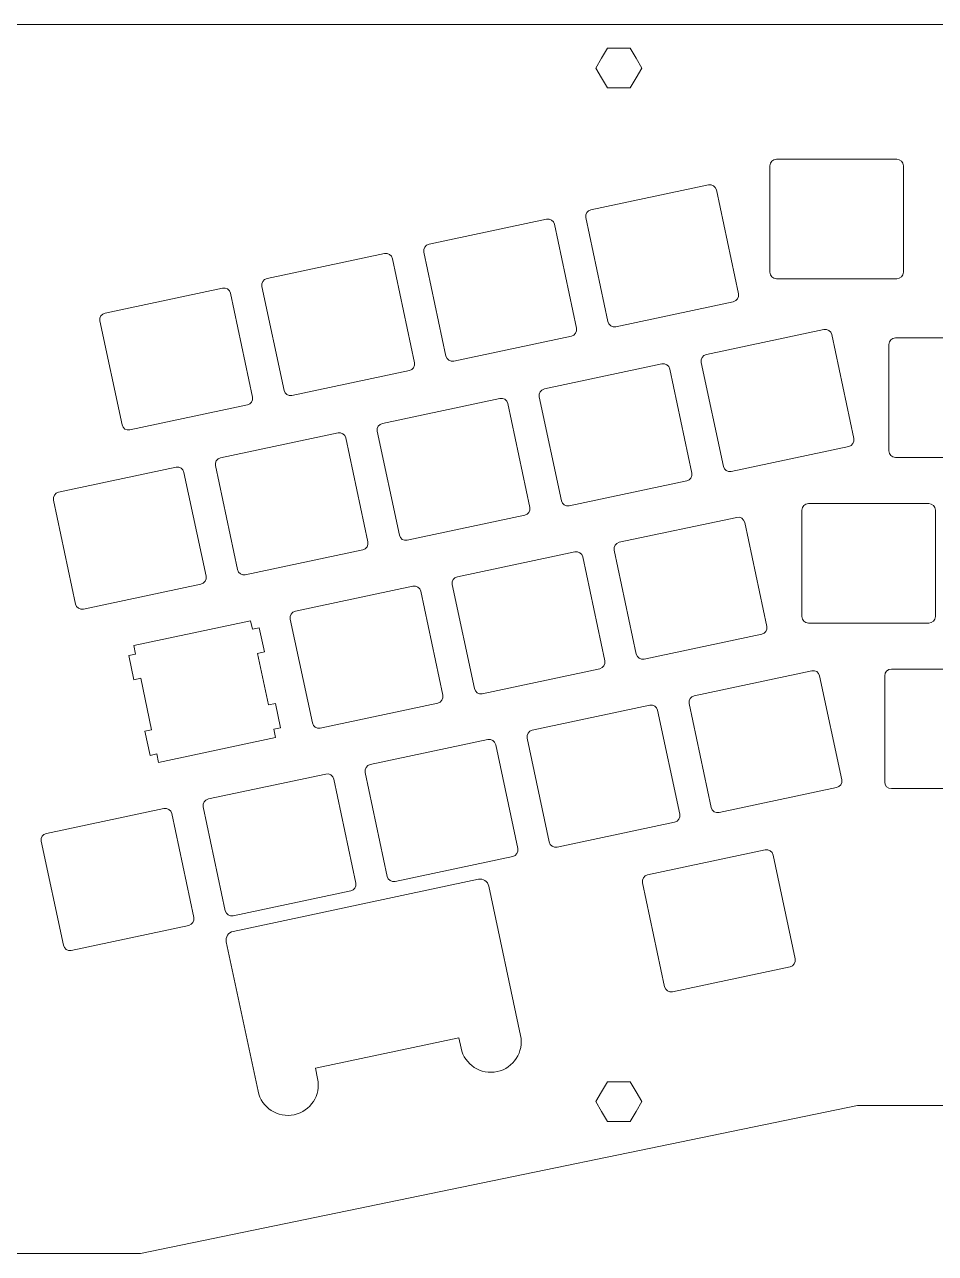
# Model space of a CAD drawing. Header units: millimetres. Extents: x -180 to 179, y -70 to 72.
# Drawn here: x -23.4 to 81.4, y -69.8 to 71.6 of the extents above; entities that cross this region are included whole.
import ezdxf

# ---------------------------------------------------------------- set-up
doc = ezdxf.new("R2010")
doc.units = ezdxf.units.MM
doc.header["$MEASUREMENT"] = 0
doc.layers.add('Layer 1', color=7, linetype='Continuous')

msp = doc.modelspace()

# ---------------------------------------------------------------- linework, layer by layer
at = {"layer": 'Layer 1', "color": 3, "lineweight": 9}
for points, knots in [([(-10.0096, -69.7832), (-10.0096, -69.7832), (-29.9871, -69.7832), (-29.9871, -69.7832), (-29.9871, -69.7832), (-29.9871, -69.7832), (-112.4466, -52.7825), (-112.4466, -52.7825), (-112.4466, -52.7825), (-112.4466, -52.7825), (-178.0799, -52.7825), (-178.0799, -52.7825), (-178.0799, -52.7825), (-179.1843, -52.7825), (-180.0789, -51.8874), (-180.0789, -50.7817), (-180.0789, -50.7817), (-180.0789, -50.7817), (-180.0789, 69.5713), (-180.0789, 69.5713), (-180.0789, 69.5713), (-180.0789, 70.6758), (-179.1843, 71.5724), (-178.0799, 71.5724)], [0, 0, 0, 0, 0.14285714, 0.14285714, 0.14285714, 0.14285714, 0.28571429, 0.28571429, 0.28571429, 0.28571429, 0.42857143, 0.42857143, 0.42857143, 0.42857143, 0.57142857, 0.57142857, 0.57142857, 0.57142857, 0.71428571, 0.71428571, 0.71428571, 0.71428571, 1, 1, 1, 1]), ([(178.9995, -50.7817), (178.9995, -51.8874), (178.1024, -52.7825), (176.9986, -52.7825), (176.9986, -52.7825), (176.9986, -52.7825), (72.474, -52.7825), (72.474, -52.7825), (72.474, -52.7825), (72.474, -52.7825), (8.9294, -65.8843), (8.9294, -65.8843)], [0, 0, 0, 0, 0.25, 0.25, 0.25, 0.25, 0.5, 0.5, 0.5, 0.5, 1, 1, 1, 1])]:
    msp.add_open_spline(points, degree=3, knots=knots, dxfattribs=at)
msp.add_open_spline([(176.9986, 71.5724), (176.9986, 71.5724), (-178.0799, 71.5724), (-178.0799, 71.5724)], degree=3, dxfattribs=at)
at = {"layer": 'Layer 1', "color": 1, "lineweight": 5}
for points, knots in [([(42.3729, 66.571), (42.3729, 66.571), (43.0343, 67.7139), (43.0343, 67.7139), (43.0343, 67.7139), (43.0343, 67.7139), (43.6942, 68.857), (43.6942, 68.857), (43.6942, 68.857), (43.6942, 68.857), (46.3324, 68.857), (46.3324, 68.857), (46.3324, 68.857), (46.3324, 68.857), (46.9937, 67.7139), (46.9937, 67.7139), (46.9937, 67.7139), (46.9937, 67.7139), (47.6537, 66.571), (47.6537, 66.571), (47.6537, 66.571), (47.6537, 66.571), (46.9937, 65.4285), (46.9937, 65.4285), (46.9937, 65.4285), (46.9937, 65.4285), (46.3324, 64.2855), (46.3324, 64.2855), (46.3324, 64.2855), (46.3324, 64.2855), (43.6942, 64.2855), (43.6942, 64.2855), (43.6942, 64.2855), (43.6942, 64.2855), (43.0343, 65.4285), (43.0343, 65.4285), (43.0343, 65.4285), (43.0343, 65.4285), (42.3729, 66.571), (42.3729, 66.571)], [0, 0, 0, 0, 0.09090909, 0.09090909, 0.09090909, 0.09090909, 0.18181818, 0.18181818, 0.18181818, 0.18181818, 0.27272727, 0.27272727, 0.27272727, 0.27272727, 0.36363636, 0.36363636, 0.36363636, 0.36363636, 0.45454545, 0.45454545, 0.45454545, 0.45454545, 0.54545455, 0.54545455, 0.54545455, 0.54545455, 0.63636364, 0.63636364, 0.63636364, 0.63636364, 0.72727273, 0.72727273, 0.72727273, 0.72727273, 0.81818182, 0.81818182, 0.81818182, 0.81818182, 1, 1, 1, 1]), ([(-10.7996, 0.1404), (-10.7996, 0.1404), (-10.5918, -0.8389), (-10.5918, -0.8389), (-10.5918, -0.8389), (-10.5918, -0.8389), (-11.375, -1.0045), (-11.375, -1.0045), (-11.375, -1.0045), (-11.375, -1.0045), (-10.7814, -3.7913), (-10.7814, -3.7913), (-10.7814, -3.7913), (-10.7814, -3.7913), (-9.9986, -3.6263), (-9.9986, -3.6263), (-9.9986, -3.6263), (-9.9986, -3.6263), (-8.7418, -9.5443), (-8.7418, -9.5443), (-8.7418, -9.5443), (-8.7418, -9.5443), (-9.5226, -9.7095), (-9.5226, -9.7095), (-9.5226, -9.7095), (-9.5226, -9.7095), (-8.9309, -12.4967), (-8.9309, -12.4967), (-8.9309, -12.4967), (-8.9309, -12.4967), (-8.1482, -12.3317), (-8.1482, -12.3317), (-8.1482, -12.3317), (-8.1482, -12.3317), (-7.9408, -13.3091), (-7.9408, -13.3091), (-7.9408, -13.3091), (-7.9408, -13.3091), (5.5086, -10.4503), (5.5086, -10.4503), (5.5086, -10.4503), (5.5086, -10.4503), (5.3012, -9.4724), (5.3012, -9.4724), (5.3012, -9.4724), (5.3012, -9.4724), (6.0838, -9.3053), (6.0838, -9.3053), (6.0838, -9.3053), (6.0838, -9.3053), (5.4902, -6.5181), (5.4902, -6.5181), (5.4902, -6.5181), (5.4902, -6.5181), (4.7076, -6.6854), (4.7076, -6.6854), (4.7076, -6.6854), (4.7076, -6.6854), (3.4508, -0.7674), (3.4508, -0.7674), (3.4508, -0.7674), (3.4508, -0.7674), (4.2334, -0.6), (4.2334, -0.6), (4.2334, -0.6), (4.2334, -0.6), (3.6399, 2.1874), (3.6399, 2.1874), (3.6399, 2.1874), (3.6399, 2.1874), (2.8572, 2.02), (2.8572, 2.02), (2.8572, 2.02), (2.8572, 2.02), (2.6498, 2.9991), (2.6498, 2.9991), (2.6498, 2.9991), (2.6498, 2.9991), (-10.7996, 0.1404), (-10.7996, 0.1404)], [0, 0, 0, 0, 0.04761905, 0.04761905, 0.04761905, 0.04761905, 0.0952381, 0.0952381, 0.0952381, 0.0952381, 0.14285714, 0.14285714, 0.14285714, 0.14285714, 0.19047619, 0.19047619, 0.19047619, 0.19047619, 0.23809524, 0.23809524, 0.23809524, 0.23809524, 0.28571429, 0.28571429, 0.28571429, 0.28571429, 0.33333333, 0.33333333, 0.33333333, 0.33333333, 0.38095238, 0.38095238, 0.38095238, 0.38095238, 0.42857143, 0.42857143, 0.42857143, 0.42857143, 0.47619048, 0.47619048, 0.47619048, 0.47619048, 0.52380952, 0.52380952, 0.52380952, 0.52380952, 0.57142857, 0.57142857, 0.57142857, 0.57142857, 0.61904762, 0.61904762, 0.61904762, 0.61904762, 0.66666667, 0.66666667, 0.66666667, 0.66666667, 0.71428571, 0.71428571, 0.71428571, 0.71428571, 0.76190476, 0.76190476, 0.76190476, 0.76190476, 0.80952381, 0.80952381, 0.80952381, 0.80952381, 0.85714286, 0.85714286, 0.85714286, 0.85714286, 0.9047619, 0.9047619, 0.9047619, 0.9047619, 1, 1, 1, 1]), ([(42.3729, -52.3211), (42.3729, -52.3211), (43.0343, -51.1782), (43.0343, -51.1782), (43.0343, -51.1782), (43.0343, -51.1782), (43.6942, -50.0357), (43.6942, -50.0357), (43.6942, -50.0357), (43.6942, -50.0357), (46.3324, -50.0357), (46.3324, -50.0357), (46.3324, -50.0357), (46.3324, -50.0357), (46.9937, -51.1782), (46.9937, -51.1782), (46.9937, -51.1782), (46.9937, -51.1782), (47.6537, -52.3211), (47.6537, -52.3211), (47.6537, -52.3211), (47.6537, -52.3211), (46.9937, -53.4641), (46.9937, -53.4641), (46.9937, -53.4641), (46.9937, -53.4641), (46.3324, -54.6066), (46.3324, -54.6066), (46.3324, -54.6066), (46.3324, -54.6066), (43.6942, -54.6066), (43.6942, -54.6066), (43.6942, -54.6066), (43.6942, -54.6066), (43.0343, -53.4641), (43.0343, -53.4641), (43.0343, -53.4641), (43.0343, -53.4641), (42.3729, -52.3211), (42.3729, -52.3211)], [0, 0, 0, 0, 0.09090909, 0.09090909, 0.09090909, 0.09090909, 0.18181818, 0.18181818, 0.18181818, 0.18181818, 0.27272727, 0.27272727, 0.27272727, 0.27272727, 0.36363636, 0.36363636, 0.36363636, 0.36363636, 0.45454545, 0.45454545, 0.45454545, 0.45454545, 0.54545455, 0.54545455, 0.54545455, 0.54545455, 0.63636364, 0.63636364, 0.63636364, 0.63636364, 0.72727273, 0.72727273, 0.72727273, 0.72727273, 0.81818182, 0.81818182, 0.81818182, 0.81818182, 1, 1, 1, 1])]:
    msp.add_open_spline(points, degree=3, knots=knots, dxfattribs=at)
at = {"layer": 'Layer 1', "color": 1, "lineweight": 9}
for points, knots in [([(76.9832, 42.3276), (76.9832, 42.3276), (63.1583, 42.3276), (63.1583, 42.3276), (63.1583, 42.3276), (62.7392, 42.3276), (62.3963, 42.6704), (62.3963, 43.0895), (62.3963, 43.0895), (62.3963, 43.0895), (62.3963, 55.3162), (62.3963, 55.3162), (62.3963, 55.3162), (62.3963, 55.7353), (62.7392, 56.0781), (63.1583, 56.0781), (63.1583, 56.0781), (63.1583, 56.0781), (76.9832, 56.0781), (76.9832, 56.0781), (76.9832, 56.0781), (77.4023, 56.0781), (77.7451, 55.7353), (77.7451, 55.3162), (77.7451, 55.3162), (77.7451, 55.3162), (77.7451, 43.0895), (77.7451, 43.0895), (77.7451, 43.0895), (77.7451, 42.6704), (77.4023, 42.3276), (76.9832, 42.3276)], [0, 0, 0, 0, 0.11111111, 0.11111111, 0.11111111, 0.11111111, 0.22222222, 0.22222222, 0.22222222, 0.22222222, 0.33333333, 0.33333333, 0.33333333, 0.33333333, 0.44444444, 0.44444444, 0.44444444, 0.44444444, 0.55555556, 0.55555556, 0.55555556, 0.55555556, 0.66666667, 0.66666667, 0.66666667, 0.66666667, 0.77777778, 0.77777778, 0.77777778, 0.77777778, 1, 1, 1, 1]), ([(58.1833, 39.6945), (58.1833, 39.6945), (44.6607, 36.8202), (44.6607, 36.8202), (44.6607, 36.8202), (44.2507, 36.7331), (43.844, 36.9972), (43.7569, 37.4071), (43.7569, 37.4071), (43.7569, 37.4071), (41.2148, 49.3665), (41.2148, 49.3665), (41.2148, 49.3665), (41.1277, 49.7764), (41.3919, 50.1831), (41.8018, 50.2702), (41.8018, 50.2702), (41.8018, 50.2702), (55.3244, 53.1446), (55.3244, 53.1446), (55.3244, 53.1446), (55.7343, 53.2317), (56.1411, 52.9676), (56.2282, 52.5577), (56.2282, 52.5577), (56.2282, 52.5577), (58.7702, 40.5983), (58.7702, 40.5983), (58.7702, 40.5983), (58.8574, 40.1884), (58.5932, 39.7817), (58.1833, 39.6945)], [0, 0, 0, 0, 0.11111111, 0.11111111, 0.11111111, 0.11111111, 0.22222222, 0.22222222, 0.22222222, 0.22222222, 0.33333333, 0.33333333, 0.33333333, 0.33333333, 0.44444444, 0.44444444, 0.44444444, 0.44444444, 0.55555556, 0.55555556, 0.55555556, 0.55555556, 0.66666667, 0.66666667, 0.66666667, 0.66666667, 0.77777778, 0.77777778, 0.77777778, 0.77777778, 1, 1, 1, 1]), ([(39.55, 35.7339), (39.55, 35.7339), (26.0274, 32.8596), (26.0274, 32.8596), (26.0274, 32.8596), (25.6174, 32.7725), (25.2107, 33.0366), (25.1235, 33.4465), (25.1235, 33.4465), (25.1235, 33.4465), (22.5815, 45.4058), (22.5815, 45.4058), (22.5815, 45.4058), (22.4944, 45.8158), (22.7585, 46.2225), (23.1685, 46.3096), (23.1685, 46.3096), (23.1685, 46.3096), (36.6911, 49.1839), (36.6911, 49.1839), (36.6911, 49.1839), (37.101, 49.2711), (37.5078, 49.007), (37.5949, 48.597), (37.5949, 48.597), (37.5949, 48.597), (40.1369, 36.6377), (40.1369, 36.6377), (40.1369, 36.6377), (40.2241, 36.2278), (39.9599, 35.821), (39.55, 35.7339)], [0, 0, 0, 0, 0.11111111, 0.11111111, 0.11111111, 0.11111111, 0.22222222, 0.22222222, 0.22222222, 0.22222222, 0.33333333, 0.33333333, 0.33333333, 0.33333333, 0.44444444, 0.44444444, 0.44444444, 0.44444444, 0.55555556, 0.55555556, 0.55555556, 0.55555556, 0.66666667, 0.66666667, 0.66666667, 0.66666667, 0.77777778, 0.77777778, 0.77777778, 0.77777778, 1, 1, 1, 1]), ([(20.9146, 31.7749), (20.9146, 31.7749), (7.392, 28.9006), (7.392, 28.9006), (7.392, 28.9006), (6.982, 28.8135), (6.5753, 29.0776), (6.4882, 29.4875), (6.4882, 29.4875), (6.4882, 29.4875), (3.9461, 41.4469), (3.9461, 41.4469), (3.9461, 41.4469), (3.859, 41.8568), (4.1232, 42.2635), (4.5331, 42.3506), (4.5331, 42.3506), (4.5331, 42.3506), (18.0557, 45.225), (18.0557, 45.225), (18.0557, 45.225), (18.4656, 45.3121), (18.8724, 45.048), (18.9595, 44.6381), (18.9595, 44.6381), (18.9595, 44.6381), (21.5015, 32.6787), (21.5015, 32.6787), (21.5015, 32.6787), (21.5887, 32.2688), (21.3245, 31.8621), (20.9146, 31.7749)], [0, 0, 0, 0, 0.11111111, 0.11111111, 0.11111111, 0.11111111, 0.22222222, 0.22222222, 0.22222222, 0.22222222, 0.33333333, 0.33333333, 0.33333333, 0.33333333, 0.44444444, 0.44444444, 0.44444444, 0.44444444, 0.55555556, 0.55555556, 0.55555556, 0.55555556, 0.66666667, 0.66666667, 0.66666667, 0.66666667, 0.77777778, 0.77777778, 0.77777778, 0.77777778, 1, 1, 1, 1]), ([(2.2813, 27.8143), (2.2813, 27.8143), (-11.2413, 24.94), (-11.2413, 24.94), (-11.2413, 24.94), (-11.6513, 24.8529), (-12.058, 25.117), (-12.1452, 25.5269), (-12.1452, 25.5269), (-12.1452, 25.5269), (-14.6872, 37.4862), (-14.6872, 37.4862), (-14.6872, 37.4862), (-14.7743, 37.8962), (-14.5102, 38.3029), (-14.1002, 38.39), (-14.1002, 38.39), (-14.1002, 38.39), (-0.5776, 41.2643), (-0.5776, 41.2643), (-0.5776, 41.2643), (-0.1677, 41.3515), (0.2391, 41.0874), (0.3262, 40.6774), (0.3262, 40.6774), (0.3262, 40.6774), (2.8682, 28.7181), (2.8682, 28.7181), (2.8682, 28.7181), (2.9554, 28.3082), (2.6912, 27.9014), (2.2813, 27.8143)], [0, 0, 0, 0, 0.11111111, 0.11111111, 0.11111111, 0.11111111, 0.22222222, 0.22222222, 0.22222222, 0.22222222, 0.33333333, 0.33333333, 0.33333333, 0.33333333, 0.44444444, 0.44444444, 0.44444444, 0.44444444, 0.55555556, 0.55555556, 0.55555556, 0.55555556, 0.66666667, 0.66666667, 0.66666667, 0.66666667, 0.77777778, 0.77777778, 0.77777778, 0.77777778, 1, 1, 1, 1]), ([(71.4606, 23.042), (71.4606, 23.042), (57.938, 20.1677), (57.938, 20.1677), (57.938, 20.1677), (57.528, 20.0806), (57.1213, 20.3447), (57.0342, 20.7546), (57.0342, 20.7546), (57.0342, 20.7546), (54.4921, 32.714), (54.4921, 32.714), (54.4921, 32.714), (54.405, 33.1239), (54.6692, 33.5306), (55.0791, 33.6177), (55.0791, 33.6177), (55.0791, 33.6177), (68.6017, 36.4921), (68.6017, 36.4921), (68.6017, 36.4921), (69.0116, 36.5792), (69.4184, 36.3151), (69.5055, 35.9052), (69.5055, 35.9052), (69.5055, 35.9052), (72.0475, 23.9458), (72.0475, 23.9458), (72.0475, 23.9458), (72.1347, 23.5359), (71.8705, 23.1292), (71.4606, 23.042)], [0, 0, 0, 0, 0.11111111, 0.11111111, 0.11111111, 0.11111111, 0.22222222, 0.22222222, 0.22222222, 0.22222222, 0.33333333, 0.33333333, 0.33333333, 0.33333333, 0.44444444, 0.44444444, 0.44444444, 0.44444444, 0.55555556, 0.55555556, 0.55555556, 0.55555556, 0.66666667, 0.66666667, 0.66666667, 0.66666667, 0.77777778, 0.77777778, 0.77777778, 0.77777778, 1, 1, 1, 1]), ([(90.6734, 21.7778), (90.6734, 21.7778), (76.8485, 21.7778), (76.8485, 21.7778), (76.8485, 21.7778), (76.4294, 21.7778), (76.0865, 22.1206), (76.0865, 22.5397), (76.0865, 22.5397), (76.0865, 22.5397), (76.0865, 34.7664), (76.0865, 34.7664), (76.0865, 34.7664), (76.0865, 35.1855), (76.4294, 35.5283), (76.8485, 35.5283), (76.8485, 35.5283), (76.8485, 35.5283), (90.6734, 35.5283), (90.6734, 35.5283), (90.6734, 35.5283), (91.0925, 35.5283), (91.4353, 35.1855), (91.4353, 34.7664), (91.4353, 34.7664), (91.4353, 34.7664), (91.4353, 22.5397), (91.4353, 22.5397), (91.4353, 22.5397), (91.4353, 22.1206), (91.0925, 21.7778), (90.6734, 21.7778)], [0, 0, 0, 0, 0.11111111, 0.11111111, 0.11111111, 0.11111111, 0.22222222, 0.22222222, 0.22222222, 0.22222222, 0.33333333, 0.33333333, 0.33333333, 0.33333333, 0.44444444, 0.44444444, 0.44444444, 0.44444444, 0.55555556, 0.55555556, 0.55555556, 0.55555556, 0.66666667, 0.66666667, 0.66666667, 0.66666667, 0.77777778, 0.77777778, 0.77777778, 0.77777778, 1, 1, 1, 1]), ([(52.8273, 19.0814), (52.8273, 19.0814), (39.3047, 16.2071), (39.3047, 16.2071), (39.3047, 16.2071), (38.8947, 16.12), (38.488, 16.3841), (38.4008, 16.794), (38.4008, 16.794), (38.4008, 16.794), (35.8588, 28.7533), (35.8588, 28.7533), (35.8588, 28.7533), (35.7717, 29.1633), (36.0358, 29.57), (36.4458, 29.6571), (36.4458, 29.6571), (36.4458, 29.6571), (49.9684, 32.5314), (49.9684, 32.5314), (49.9684, 32.5314), (50.3783, 32.6186), (50.7851, 32.3545), (50.8722, 31.9445), (50.8722, 31.9445), (50.8722, 31.9445), (53.4142, 19.9852), (53.4142, 19.9852), (53.4142, 19.9852), (53.5014, 19.5753), (53.2372, 19.1685), (52.8273, 19.0814)], [0, 0, 0, 0, 0.11111111, 0.11111111, 0.11111111, 0.11111111, 0.22222222, 0.22222222, 0.22222222, 0.22222222, 0.33333333, 0.33333333, 0.33333333, 0.33333333, 0.44444444, 0.44444444, 0.44444444, 0.44444444, 0.55555556, 0.55555556, 0.55555556, 0.55555556, 0.66666667, 0.66666667, 0.66666667, 0.66666667, 0.77777778, 0.77777778, 0.77777778, 0.77777778, 1, 1, 1, 1]), ([(34.1919, 15.1224), (34.1919, 15.1224), (20.6693, 12.2481), (20.6693, 12.2481), (20.6693, 12.2481), (20.2593, 12.161), (19.8526, 12.4251), (19.7655, 12.835), (19.7655, 12.835), (19.7655, 12.835), (17.2234, 24.7944), (17.2234, 24.7944), (17.2234, 24.7944), (17.1363, 25.2043), (17.4005, 25.611), (17.8104, 25.6981), (17.8104, 25.6981), (17.8104, 25.6981), (31.333, 28.5725), (31.333, 28.5725), (31.333, 28.5725), (31.7429, 28.6596), (32.1497, 28.3955), (32.2368, 27.9856), (32.2368, 27.9856), (32.2368, 27.9856), (34.7788, 16.0262), (34.7788, 16.0262), (34.7788, 16.0262), (34.866, 15.6163), (34.6018, 15.2096), (34.1919, 15.1224)], [0, 0, 0, 0, 0.11111111, 0.11111111, 0.11111111, 0.11111111, 0.22222222, 0.22222222, 0.22222222, 0.22222222, 0.33333333, 0.33333333, 0.33333333, 0.33333333, 0.44444444, 0.44444444, 0.44444444, 0.44444444, 0.55555556, 0.55555556, 0.55555556, 0.55555556, 0.66666667, 0.66666667, 0.66666667, 0.66666667, 0.77777778, 0.77777778, 0.77777778, 0.77777778, 1, 1, 1, 1]), ([(15.5586, 11.1618), (15.5586, 11.1618), (2.036, 8.2875), (2.036, 8.2875), (2.036, 8.2875), (1.626, 8.2004), (1.2193, 8.4645), (1.1321, 8.8744), (1.1321, 8.8744), (1.1321, 8.8744), (-1.4099, 20.8337), (-1.4099, 20.8337), (-1.4099, 20.8337), (-1.497, 21.2437), (-1.2329, 21.6504), (-0.8229, 21.7375), (-0.8229, 21.7375), (-0.8229, 21.7375), (12.6997, 24.6118), (12.6997, 24.6118), (12.6997, 24.6118), (13.1096, 24.699), (13.5164, 24.4349), (13.6035, 24.0249), (13.6035, 24.0249), (13.6035, 24.0249), (16.1455, 12.0656), (16.1455, 12.0656), (16.1455, 12.0656), (16.2327, 11.6557), (15.9685, 11.2489), (15.5586, 11.1618)], [0, 0, 0, 0, 0.11111111, 0.11111111, 0.11111111, 0.11111111, 0.22222222, 0.22222222, 0.22222222, 0.22222222, 0.33333333, 0.33333333, 0.33333333, 0.33333333, 0.44444444, 0.44444444, 0.44444444, 0.44444444, 0.55555556, 0.55555556, 0.55555556, 0.55555556, 0.66666667, 0.66666667, 0.66666667, 0.66666667, 0.77777778, 0.77777778, 0.77777778, 0.77777778, 1, 1, 1, 1]), ([(-3.0747, 7.2012), (-3.0747, 7.2012), (-16.5973, 4.3269), (-16.5973, 4.3269), (-16.5973, 4.3269), (-17.0072, 4.2397), (-17.414, 4.5038), (-17.5011, 4.9138), (-17.5011, 4.9138), (-17.5011, 4.9138), (-20.0431, 16.8731), (-20.0431, 16.8731), (-20.0431, 16.8731), (-20.1303, 17.283), (-19.8661, 17.6898), (-19.4562, 17.7769), (-19.4562, 17.7769), (-19.4562, 17.7769), (-5.9336, 20.6512), (-5.9336, 20.6512), (-5.9336, 20.6512), (-5.5236, 20.7383), (-5.1169, 20.4742), (-5.0297, 20.0643), (-5.0297, 20.0643), (-5.0297, 20.0643), (-2.4877, 8.105), (-2.4877, 8.105), (-2.4877, 8.105), (-2.4006, 7.695), (-2.6647, 7.2883), (-3.0747, 7.2012)], [0, 0, 0, 0, 0.11111111, 0.11111111, 0.11111111, 0.11111111, 0.22222222, 0.22222222, 0.22222222, 0.22222222, 0.33333333, 0.33333333, 0.33333333, 0.33333333, 0.44444444, 0.44444444, 0.44444444, 0.44444444, 0.55555556, 0.55555556, 0.55555556, 0.55555556, 0.66666667, 0.66666667, 0.66666667, 0.66666667, 0.77777778, 0.77777778, 0.77777778, 0.77777778, 1, 1, 1, 1]), ([(80.6635, 2.7283), (80.6635, 2.7283), (66.8386, 2.7283), (66.8386, 2.7283), (66.8386, 2.7283), (66.4195, 2.7283), (66.0766, 3.0711), (66.0766, 3.4902), (66.0766, 3.4902), (66.0766, 3.4902), (66.0766, 15.7169), (66.0766, 15.7169), (66.0766, 15.7169), (66.0766, 16.136), (66.4195, 16.4788), (66.8386, 16.4788), (66.8386, 16.4788), (66.8386, 16.4788), (80.6635, 16.4788), (80.6635, 16.4788), (80.6635, 16.4788), (81.0826, 16.4788), (81.4254, 16.136), (81.4254, 15.7169), (81.4254, 15.7169), (81.4254, 15.7169), (81.4254, 3.4902), (81.4254, 3.4902), (81.4254, 3.4902), (81.4254, 3.0711), (81.0826, 2.7283), (80.6635, 2.7283)], [0, 0, 0, 0, 0.11111111, 0.11111111, 0.11111111, 0.11111111, 0.22222222, 0.22222222, 0.22222222, 0.22222222, 0.33333333, 0.33333333, 0.33333333, 0.33333333, 0.44444444, 0.44444444, 0.44444444, 0.44444444, 0.55555556, 0.55555556, 0.55555556, 0.55555556, 0.66666667, 0.66666667, 0.66666667, 0.66666667, 0.77777778, 0.77777778, 0.77777778, 0.77777778, 1, 1, 1, 1]), ([(61.4452, 1.4393), (61.4452, 1.4393), (47.9226, -1.435), (47.9226, -1.435), (47.9226, -1.435), (47.5126, -1.5221), (47.1059, -1.258), (47.0188, -0.8481), (47.0188, -0.8481), (47.0188, -0.8481), (44.4767, 11.1113), (44.4767, 11.1113), (44.4767, 11.1113), (44.3896, 11.5212), (44.6538, 11.9279), (45.0637, 12.015), (45.0637, 12.015), (45.0637, 12.015), (58.5863, 14.8894), (58.5863, 14.8894), (58.5863, 14.8894), (58.9962, 14.9765), (59.403, 14.7124), (59.4901, 14.3025), (59.4901, 14.3025), (59.4901, 14.3025), (62.0321, 2.3431), (62.0321, 2.3431), (62.0321, 2.3431), (62.1193, 1.9332), (61.8551, 1.5265), (61.4452, 1.4393)], [0, 0, 0, 0, 0.11111111, 0.11111111, 0.11111111, 0.11111111, 0.22222222, 0.22222222, 0.22222222, 0.22222222, 0.33333333, 0.33333333, 0.33333333, 0.33333333, 0.44444444, 0.44444444, 0.44444444, 0.44444444, 0.55555556, 0.55555556, 0.55555556, 0.55555556, 0.66666667, 0.66666667, 0.66666667, 0.66666667, 0.77777778, 0.77777778, 0.77777778, 0.77777778, 1, 1, 1, 1]), ([(42.8119, -2.5213), (42.8119, -2.5213), (29.2893, -5.3956), (29.2893, -5.3956), (29.2893, -5.3956), (28.8793, -5.4827), (28.4726, -5.2186), (28.3854, -4.8087), (28.3854, -4.8087), (28.3854, -4.8087), (25.8434, 7.1506), (25.8434, 7.1506), (25.8434, 7.1506), (25.7563, 7.5606), (26.0204, 7.9673), (26.4304, 8.0544), (26.4304, 8.0544), (26.4304, 8.0544), (39.953, 10.9287), (39.953, 10.9287), (39.953, 10.9287), (40.3629, 11.0159), (40.7697, 10.7518), (40.8568, 10.3418), (40.8568, 10.3418), (40.8568, 10.3418), (43.3988, -1.6175), (43.3988, -1.6175), (43.3988, -1.6175), (43.486, -2.0274), (43.2218, -2.4342), (42.8119, -2.5213)], [0, 0, 0, 0, 0.11111111, 0.11111111, 0.11111111, 0.11111111, 0.22222222, 0.22222222, 0.22222222, 0.22222222, 0.33333333, 0.33333333, 0.33333333, 0.33333333, 0.44444444, 0.44444444, 0.44444444, 0.44444444, 0.55555556, 0.55555556, 0.55555556, 0.55555556, 0.66666667, 0.66666667, 0.66666667, 0.66666667, 0.77777778, 0.77777778, 0.77777778, 0.77777778, 1, 1, 1, 1]), ([(24.1765, -6.4803), (24.1765, -6.4803), (10.6539, -9.3546), (10.6539, -9.3546), (10.6539, -9.3546), (10.2439, -9.4417), (9.8372, -9.1776), (9.7501, -8.7677), (9.7501, -8.7677), (9.7501, -8.7677), (7.208, 3.1917), (7.208, 3.1917), (7.208, 3.1917), (7.1209, 3.6016), (7.3851, 4.0083), (7.795, 4.0954), (7.795, 4.0954), (7.795, 4.0954), (21.3176, 6.9698), (21.3176, 6.9698), (21.3176, 6.9698), (21.7275, 7.0569), (22.1343, 6.7928), (22.2214, 6.3829), (22.2214, 6.3829), (22.2214, 6.3829), (24.7634, -5.5765), (24.7634, -5.5765), (24.7634, -5.5765), (24.8506, -5.9864), (24.5864, -6.3931), (24.1765, -6.4803)], [0, 0, 0, 0, 0.11111111, 0.11111111, 0.11111111, 0.11111111, 0.22222222, 0.22222222, 0.22222222, 0.22222222, 0.33333333, 0.33333333, 0.33333333, 0.33333333, 0.44444444, 0.44444444, 0.44444444, 0.44444444, 0.55555556, 0.55555556, 0.55555556, 0.55555556, 0.66666667, 0.66666667, 0.66666667, 0.66666667, 0.77777778, 0.77777778, 0.77777778, 0.77777778, 1, 1, 1, 1]), ([(70.0641, -16.2054), (70.0641, -16.2054), (56.5415, -19.0797), (56.5415, -19.0797), (56.5415, -19.0797), (56.1315, -19.1668), (55.7248, -18.9027), (55.6377, -18.4928), (55.6377, -18.4928), (55.6377, -18.4928), (53.0956, -6.5334), (53.0956, -6.5334), (53.0956, -6.5334), (53.0085, -6.1235), (53.2727, -5.7168), (53.6826, -5.6297), (53.6826, -5.6297), (53.6826, -5.6297), (67.2052, -2.7553), (67.2052, -2.7553), (67.2052, -2.7553), (67.6151, -2.6682), (68.0219, -2.9323), (68.109, -3.3422), (68.109, -3.3422), (68.109, -3.3422), (70.651, -15.3016), (70.651, -15.3016), (70.651, -15.3016), (70.7382, -15.7115), (70.474, -16.1182), (70.0641, -16.2054)], [0, 0, 0, 0, 0.11111111, 0.11111111, 0.11111111, 0.11111111, 0.22222222, 0.22222222, 0.22222222, 0.22222222, 0.33333333, 0.33333333, 0.33333333, 0.33333333, 0.44444444, 0.44444444, 0.44444444, 0.44444444, 0.55555556, 0.55555556, 0.55555556, 0.55555556, 0.66666667, 0.66666667, 0.66666667, 0.66666667, 0.77777778, 0.77777778, 0.77777778, 0.77777778, 1, 1, 1, 1]), ([(90.1883, -16.3212), (90.1883, -16.3212), (76.3634, -16.3212), (76.3634, -16.3212), (76.3634, -16.3212), (75.9443, -16.3212), (75.6014, -15.9784), (75.6014, -15.5593), (75.6014, -15.5593), (75.6014, -15.5593), (75.6014, -3.3326), (75.6014, -3.3326), (75.6014, -3.3326), (75.6014, -2.9135), (75.9443, -2.5707), (76.3634, -2.5707), (76.3634, -2.5707), (76.3634, -2.5707), (90.1883, -2.5707), (90.1883, -2.5707), (90.1883, -2.5707), (90.6074, -2.5707), (90.9502, -2.9135), (90.9502, -3.3326), (90.9502, -3.3326), (90.9502, -3.3326), (90.9502, -15.5593), (90.9502, -15.5593), (90.9502, -15.5593), (90.9502, -15.9784), (90.6074, -16.3212), (90.1883, -16.3212)], [0, 0, 0, 0, 0.11111111, 0.11111111, 0.11111111, 0.11111111, 0.22222222, 0.22222222, 0.22222222, 0.22222222, 0.33333333, 0.33333333, 0.33333333, 0.33333333, 0.44444444, 0.44444444, 0.44444444, 0.44444444, 0.55555556, 0.55555556, 0.55555556, 0.55555556, 0.66666667, 0.66666667, 0.66666667, 0.66666667, 0.77777778, 0.77777778, 0.77777778, 0.77777778, 1, 1, 1, 1]), ([(51.4308, -20.166), (51.4308, -20.166), (37.9082, -23.0403), (37.9082, -23.0403), (37.9082, -23.0403), (37.4982, -23.1274), (37.0915, -22.8633), (37.0043, -22.4534), (37.0043, -22.4534), (37.0043, -22.4534), (34.4623, -10.4941), (34.4623, -10.4941), (34.4623, -10.4941), (34.3752, -10.0841), (34.6393, -9.6774), (35.0493, -9.5903), (35.0493, -9.5903), (35.0493, -9.5903), (48.5719, -6.716), (48.5719, -6.716), (48.5719, -6.716), (48.9818, -6.6288), (49.3886, -6.8929), (49.4757, -7.3029), (49.4757, -7.3029), (49.4757, -7.3029), (52.0177, -19.2622), (52.0177, -19.2622), (52.0177, -19.2622), (52.1049, -19.6721), (51.8407, -20.0789), (51.4308, -20.166)], [0, 0, 0, 0, 0.11111111, 0.11111111, 0.11111111, 0.11111111, 0.22222222, 0.22222222, 0.22222222, 0.22222222, 0.33333333, 0.33333333, 0.33333333, 0.33333333, 0.44444444, 0.44444444, 0.44444444, 0.44444444, 0.55555556, 0.55555556, 0.55555556, 0.55555556, 0.66666667, 0.66666667, 0.66666667, 0.66666667, 0.77777778, 0.77777778, 0.77777778, 0.77777778, 1, 1, 1, 1]), ([(32.7954, -24.125), (32.7954, -24.125), (19.2728, -26.9993), (19.2728, -26.9993), (19.2728, -26.9993), (18.8628, -27.0864), (18.4561, -26.8223), (18.369, -26.4124), (18.369, -26.4124), (18.369, -26.4124), (15.8269, -14.453), (15.8269, -14.453), (15.8269, -14.453), (15.7398, -14.0431), (16.004, -13.6364), (16.4139, -13.5493), (16.4139, -13.5493), (16.4139, -13.5493), (29.9365, -10.6749), (29.9365, -10.6749), (29.9365, -10.6749), (30.3464, -10.5878), (30.7532, -10.8519), (30.8403, -11.2618), (30.8403, -11.2618), (30.8403, -11.2618), (33.3823, -23.2212), (33.3823, -23.2212), (33.3823, -23.2212), (33.4695, -23.6311), (33.2053, -24.0378), (32.7954, -24.125)], [0, 0, 0, 0, 0.11111111, 0.11111111, 0.11111111, 0.11111111, 0.22222222, 0.22222222, 0.22222222, 0.22222222, 0.33333333, 0.33333333, 0.33333333, 0.33333333, 0.44444444, 0.44444444, 0.44444444, 0.44444444, 0.55555556, 0.55555556, 0.55555556, 0.55555556, 0.66666667, 0.66666667, 0.66666667, 0.66666667, 0.77777778, 0.77777778, 0.77777778, 0.77777778, 1, 1, 1, 1]), ([(14.1621, -28.0856), (14.1621, -28.0856), (0.6395, -30.9599), (0.6395, -30.9599), (0.6395, -30.9599), (0.2295, -31.047), (-0.1772, -30.7829), (-0.2644, -30.373), (-0.2644, -30.373), (-0.2644, -30.373), (-2.8064, -18.4137), (-2.8064, -18.4137), (-2.8064, -18.4137), (-2.8935, -18.0037), (-2.6294, -17.597), (-2.2194, -17.5099), (-2.2194, -17.5099), (-2.2194, -17.5099), (11.3032, -14.6356), (11.3032, -14.6356), (11.3032, -14.6356), (11.7131, -14.5484), (12.1199, -14.8125), (12.207, -15.2225), (12.207, -15.2225), (12.207, -15.2225), (14.749, -27.1818), (14.749, -27.1818), (14.749, -27.1818), (14.8362, -27.5917), (14.572, -27.9985), (14.1621, -28.0856)], [0, 0, 0, 0, 0.11111111, 0.11111111, 0.11111111, 0.11111111, 0.22222222, 0.22222222, 0.22222222, 0.22222222, 0.33333333, 0.33333333, 0.33333333, 0.33333333, 0.44444444, 0.44444444, 0.44444444, 0.44444444, 0.55555556, 0.55555556, 0.55555556, 0.55555556, 0.66666667, 0.66666667, 0.66666667, 0.66666667, 0.77777778, 0.77777778, 0.77777778, 0.77777778, 1, 1, 1, 1]), ([(-4.4712, -32.0462), (-4.4712, -32.0462), (-17.9938, -34.9205), (-17.9938, -34.9205), (-17.9938, -34.9205), (-18.4037, -35.0077), (-18.8105, -34.7436), (-18.8976, -34.3336), (-18.8976, -34.3336), (-18.8976, -34.3336), (-21.4396, -22.3743), (-21.4396, -22.3743), (-21.4396, -22.3743), (-21.5268, -21.9644), (-21.2626, -21.5576), (-20.8527, -21.4705), (-20.8527, -21.4705), (-20.8527, -21.4705), (-7.3301, -18.5962), (-7.3301, -18.5962), (-7.3301, -18.5962), (-6.9201, -18.5091), (-6.5134, -18.7732), (-6.4262, -19.1831), (-6.4262, -19.1831), (-6.4262, -19.1831), (-3.8842, -31.1424), (-3.8842, -31.1424), (-3.8842, -31.1424), (-3.7971, -31.5524), (-4.0612, -31.9591), (-4.4712, -32.0462)], [0, 0, 0, 0, 0.11111111, 0.11111111, 0.11111111, 0.11111111, 0.22222222, 0.22222222, 0.22222222, 0.22222222, 0.33333333, 0.33333333, 0.33333333, 0.33333333, 0.44444444, 0.44444444, 0.44444444, 0.44444444, 0.55555556, 0.55555556, 0.55555556, 0.55555556, 0.66666667, 0.66666667, 0.66666667, 0.66666667, 0.77777778, 0.77777778, 0.77777778, 0.77777778, 1, 1, 1, 1]), ([(64.7085, -36.8176), (64.7085, -36.8176), (51.1859, -39.6919), (51.1859, -39.6919), (51.1859, -39.6919), (50.776, -39.7791), (50.3692, -39.515), (50.2821, -39.105), (50.2821, -39.105), (50.2821, -39.105), (47.7401, -27.1457), (47.7401, -27.1457), (47.7401, -27.1457), (47.6529, -26.7358), (47.9171, -26.329), (48.327, -26.2419), (48.327, -26.2419), (48.327, -26.2419), (61.8496, -23.3676), (61.8496, -23.3676), (61.8496, -23.3676), (62.2596, -23.2805), (62.6663, -23.5446), (62.7535, -23.9545), (62.7535, -23.9545), (62.7535, -23.9545), (65.2955, -35.9138), (65.2955, -35.9138), (65.2955, -35.9138), (65.3826, -36.3238), (65.1185, -36.7305), (64.7085, -36.8176)], [0, 0, 0, 0, 0.11111111, 0.11111111, 0.11111111, 0.11111111, 0.22222222, 0.22222222, 0.22222222, 0.22222222, 0.33333333, 0.33333333, 0.33333333, 0.33333333, 0.44444444, 0.44444444, 0.44444444, 0.44444444, 0.55555556, 0.55555556, 0.55555556, 0.55555556, 0.66666667, 0.66666667, 0.66666667, 0.66666667, 0.77777778, 0.77777778, 0.77777778, 0.77777778, 1, 1, 1, 1]), ([(23.988, -27.7823), (23.988, -27.7823), (28.8468, -26.7495), (28.8468, -26.7495), (28.8468, -26.7495), (29.3933, -26.6333), (29.9356, -26.9855), (30.0518, -27.5321), (30.0518, -27.5321), (30.0518, -27.5321), (33.7044, -44.7162), (33.7044, -44.7162)], [0, 0, 0, 0, 0.25, 0.25, 0.25, 0.25, 0.5, 0.5, 0.5, 0.5, 1, 1, 1, 1]), ([(3.5066, -51.152), (3.5054, -51.1467), (3.5041, -51.1412), (3.503, -51.1357), (3.503, -51.1357), (3.503, -51.1357), (-0.1496, -33.9516), (-0.1496, -33.9516), (-0.1496, -33.9516), (-0.2658, -33.405), (0.0864, -32.8627), (0.6328, -32.7466), (0.6328, -32.7466), (0.6328, -32.7466), (5.4917, -31.7138), (5.4917, -31.7138)], [0, 0, 0, 0, 0.2, 0.2, 0.2, 0.2, 0.4, 0.4, 0.4, 0.4, 0.6, 0.6, 0.6, 0.6, 1, 1, 1, 1]), ([(26.8618, -46.1877), (26.8606, -46.1824), (26.8593, -46.1769), (26.8582, -46.1714), (26.8582, -46.1714), (26.8582, -46.1714), (26.6024, -44.9681), (26.6024, -44.9681)], [0, 0, 0, 0, 0.33333333, 0.33333333, 0.33333333, 0.33333333, 1, 1, 1, 1]), ([(26.8583, -46.1714), (27.2601, -48.0618), (29.1185, -49.2686), (31.0089, -48.8668), (31.0089, -48.8668), (32.8994, -48.465), (34.1062, -46.6067), (33.7044, -44.7162)], [0, 0, 0, 0, 0.33333333, 0.33333333, 0.33333333, 0.33333333, 1, 1, 1, 1]), ([(3.5031, -51.1357), (3.9049, -53.0261), (5.7632, -54.2329), (7.6537, -53.8311), (7.6537, -53.8311), (9.5442, -53.4293), (10.751, -51.571), (10.3491, -49.6805)], [0, 0, 0, 0, 0.33333333, 0.33333333, 0.33333333, 0.33333333, 1, 1, 1, 1])]:
    msp.add_open_spline(points, degree=3, knots=knots, dxfattribs=at)
for points in [[(23.9881, -27.7823), (23.9881, -27.7823), (5.4916, -31.7138), (5.4916, -31.7138)], [(10.0934, -48.4772), (10.0934, -48.4772), (26.6024, -44.9681), (26.6024, -44.9681)], [(10.0934, -48.4772), (10.0934, -48.4772), (10.3491, -49.6805), (10.3491, -49.6805)]]:
    msp.add_open_spline(points, degree=3, dxfattribs=at)
at = {"layer": 'Layer 1', "color": 3, "lineweight": 5}
msp.add_open_spline([(8.9295, -65.8843), (8.9295, -65.8843), (-10.0095, -69.7832), (-10.0095, -69.7832)], degree=3, dxfattribs=at)

doc.saveas('drawing.dxf')
